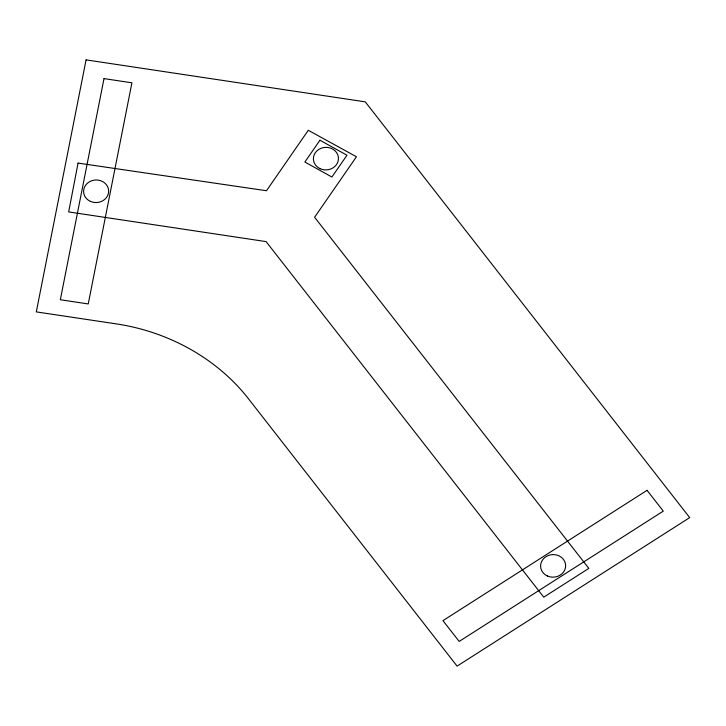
<?xml version="1.0" encoding="UTF-8"?>
<svg xmlns="http://www.w3.org/2000/svg" width="726" height="726" viewBox="0 0 726 726"><rect width="100%" height="100%" fill="white"/><g stroke="black" fill="none" stroke-linecap="round" stroke-linejoin="round"><path stroke-width="1.09" d="M78.063 163.096L68.671 211.919L266.088 241.604L543.765 597.162L588.831 568.385L314.603 217.246L356.43 156.771L308.305 130.272L266.478 190.738L78.063 163.096M86.076 59.877L36.3 311.89L113.12 323.415C166.49 330.639 217.528 357.791 250.243 401.051L457.09 666.123L689.7 517.611L365.269 101.858L86.076 59.877M104.009 78.608L60.331 299.738L88.245 303.94L131.923 82.809L104.009 78.608M319.948 140.227L304.875 162.025L331.9 177.026L346.974 155.228L319.948 140.227M647.066 490.331L442.951 620.648L459.177 641.43L663.283 511.113L647.066 490.331M320.193 168.713A12.524 11.28 -3.1 0 0 338.434 157.959A12.524 11.28 -3.1 0 0 319.15 149.211A12.524 11.28 -3.1 0 0 320.193 168.713M547.386 575.972A12.524 11.28 -3.1 0 0 565.627 565.209A12.524 11.28 -3.1 0 0 546.342 556.461A12.524 11.28 -3.1 0 0 547.386 575.972M90.396 201.365A12.524 11.28 -3.1 0 0 108.637 190.602A12.524 11.28 -3.1 0 0 89.352 181.854A12.524 11.28 -3.1 0 0 90.396 201.365"/></g></svg>
